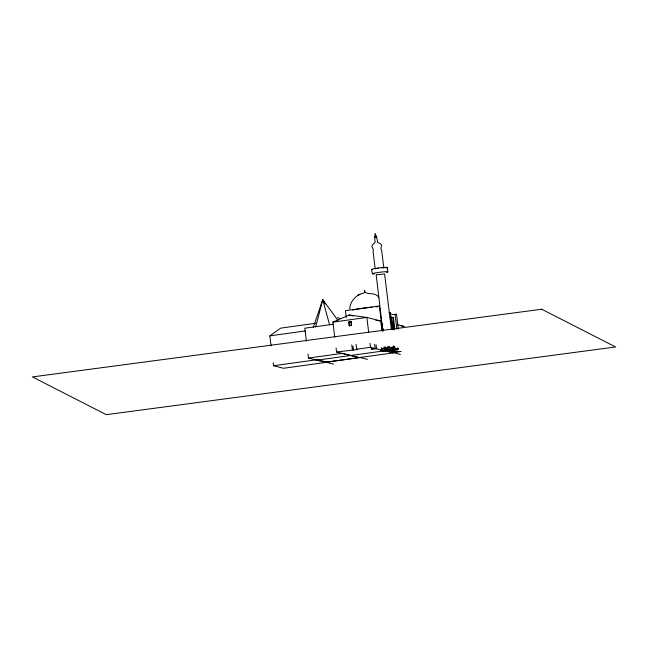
<?xml version="1.0" encoding="UTF-8"?>
<svg xmlns="http://www.w3.org/2000/svg" width="648" height="648" viewBox="0 0 648 648"><rect width="100%" height="100%" fill="white"/><g stroke="black" fill="none" stroke-linecap="round" stroke-linejoin="round"><path stroke-width="0.97" d="M349.799 309.031C349.79 301.312 356.684 294.208 363.609 293.171C364.63 292.653 364.856 291.389 364.484 290.369C365.099 296.193 375.678 290.887 378.877 297.788M315.681 326.932L322.736 299.676L337.908 320.347M374.868 236.804L375.184 233.345M313.227 327.572L322.736 299.676L325.288 304.025M381.445 347.644L381.34 348.827L394.162 347.053M271.067 345.821L269.843 335.867L280.689 328.139L315.625 323.287M374.617 236.771L376.269 236.633M375.216 268.969L373.037 251.278L373.418 249.577L371.847 246.499L372.503 244.806L375.119 242.457L374.666 237.168L375.208 237.038L376.65 236.933L377.63 242.384L380.522 243.778L381.648 245.349L380.862 248.702L381.656 250.258L383.827 267.956L381.883 267.891M376.65 236.933L376.099 237.063M382.879 331.225L376.164 274.865M359.883 294.305L357.809 295.415M334.733 337.065L332.894 322.137L349.28 315.017L366.841 317.431L380.749 320.954L381.972 330.909M398.326 328.949L396.519 314.272L394.591 314.612M392.307 329.281L390.258 312.652L389.691 312.781M376.65 274.728L384.572 273.966L391.368 329.2M376.65 268.564L378.643 268.24M332.894 322.137L366.841 317.431L368.68 332.359M333.453 324.219L304.811 328.188L306.399 341.132M351.743 325.507L349.183 325.725L348.737 322.056L351.289 321.829L351.516 323.668M348.737 322.056L351.289 321.829M390.145 317.075L393.433 317.642L394.786 328.666M269.843 335.867L305.143 330.974M349.24 325.328L351.208 325.053M349.183 325.725L351.41 325.418L350.965 321.748M336.077 348.017L336.571 352.002L357.777 349.499L356.675 349.215L356.068 344.339M356.675 349.215L370.518 347.296L375.184 348.478L374.69 344.461M383.648 347.215L385.657 346.939M387.634 346.664L389.626 346.388M375.184 348.478L371.101 349.045L376.561 348.827L384.426 350.827M307.994 354.075L308.48 358.061L342.436 353.346L350.787 355.469M381.461 348.77L394.689 346.939M398.374 349.151L395.142 348.332L380.311 350.382L383.543 351.208L398.374 349.151L397.864 347.733M273.521 365.731L317.277 359.664L327.297 362.208L283.541 368.275L273.521 365.731L273.148 362.75M316.686 360.207L384.896 350.754L393.231 352.877M385.795 351.005L394.834 349.831L390.785 351.062L391.554 351.257L388.476 351.686M389.877 352.042L401.096 351.459L392.453 352.698M396.511 314.248L393.125 314.539L389.561 313.64M389.075 312.701L390.242 312.62M375.864 320.29L380.749 320.954M401.242 325.928L404.182 326.446L397.694 324.794M393.652 345.829L394.114 347.053M394.729 346.939L395.142 348.332M337.462 317.633L340.37 318.549M390.817 316.977L393.433 317.642M349.28 315.017L352.99 315.957M395.369 351.734L395.005 349.766M400.44 354.432L393.952 352.779L359.276 357.583L350.941 355.469M367.473 359.389L360.005 357.485L326.098 362.208L333.566 364.111M336.571 352.002L350.471 355.533M350.641 355.501L358.992 357.623L325.037 362.329L308.48 358.061M375.362 234.527L376.601 236.544M322.736 299.676L329.573 324.786M371.596 269.398L372.349 273.731M395.053 314.369L396.868 329.046M392.753 317.739L394.235 329.759M396.698 349.799L396.949 351.799M393.539 329.678L393.166 326.689A9.356 1.814 82.1 0 0 390.209 317.569M392.672 329.8L392.299 326.811A9.356 1.814 82.1 0 0 390.947 320.517M394.454 349.839L394.689 351.783M393.474 349.831L393.717 351.807M392.729 349.766L392.955 351.613M382.417 323.603L382.66 325.563M383.025 328.496L383.26 330.456M382.442 330.845L379.38 305.961L345.433 310.667L346.283 317.577M376.067 344.809L376.561 348.827M370.024 343.31L370.518 347.296M352.998 346.186L353.476 350.09M349.061 322.145L349.515 325.814M351.775 344.93L352.374 349.807M387.447 267.527L387.771 271.917M352.585 310.1A17.107 1.32 -7 0 1 354.424 309.687M355.477 309.477A17.107 1.32 -7 0 1 359.138 308.837M359.94 308.707A17.107 1.32 -7 0 1 372.098 307.176M376.091 306.836A17.107 1.32 -7 0 1 377.865 306.723M391.133 322.688A8.627 1.677 82.1 0 1 392.38 328.431M374.301 273.934A7.784 0.599 -7 0 1 374.431 273.1A7.784 0.599 -7 0 1 384.839 271.763A7.784 0.599 -7 0 1 386.524 272.363M372.43 269.609A8.003 0.616 -7 0 1 379.971 267.786A8.003 0.616 -7 0 1 386.159 267.989M392.234 349.029L384.458 350.106L386.459 350.617L394.235 349.539L392.234 349.029M390.226 349.385L387.302 349.79L391.368 349.677L390.226 349.385M541.712 309.226L32.4 376.925L106.28 414.663L615.6 346.964L541.712 309.226"/></g></svg>
